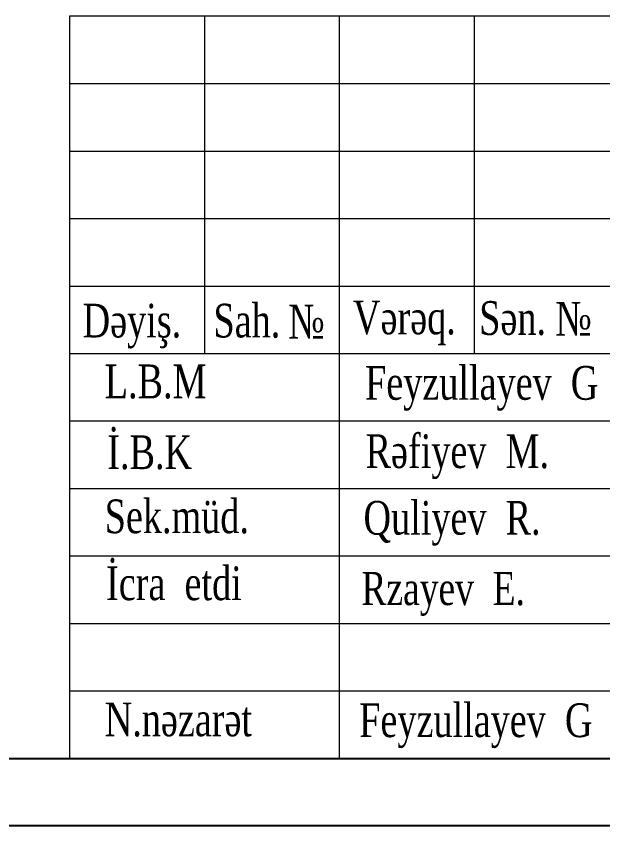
# Model space of a CAD drawing. Header units: millimetres. Extents: x -149347 to 251215, y -2929184 to -2541447.
# Drawn here: x 171788 to 175975, y -2692807 to -2687032 of the extents above; entities that cross this region are included whole.
import ezdxf

# ---------------------------------------------------------------- set-up
doc = ezdxf.new("R2010")
doc.units = ezdxf.units.MM
doc.styles.add('400', font='times.ttf', dxfattribs={"width": 0.75, "height": 300})

# ---------------------------------------------------------------- blocks, each defined once
blk = doc.blocks.new('mekteb')
at = {"linetype": 'Continuous', "lineweight": 15}
for p, q in [((121843.4, -1843866.5), (121843.4, -1846366.5)), ((122843.3, -1843866.5), (122843.3, -1849366.4)), ((123843.3, -1843866.5), (123843.3, -1846366.5)), ((120843.4, -1844366.5), (127343.3, -1844366.5)), ((120843.4, -1844866.5), (139343.2, -1844866.5)), ((120843.4, -1845366.5), (127343.3, -1845366.5)), ((120843.4, -1845866.5), (127343.3, -1845866.5)), ((120843.4, -1846366.5), (139343.2, -1846366.5)), ((120843.4, -1846866.4), (127343.3, -1846866.4)), ((120843.4, -1847366.4), (127343.3, -1847366.4)), ((120843.4, -1847866.4), (139343.2, -1847866.4)), ((120843.4, -1848366.4), (127343.3, -1848366.4)), ((120843.4, -1848866.4), (127343.3, -1848866.4)), ((120843.4, -1849366.4), (139343.2, -1849366.4))]:
    blk.add_line(p, q, dxfattribs=at)
at = {"color": 0, "lineweight": 25, "ltscale": 15}
blk.add_line((101643.2, -1849366.4), (139343.2, -1849366.4), dxfattribs=at)
at = {"color": 0, "lineweight": 25}
blk.add_line((139843.2, -1849866.4), (99643.1, -1849866.4), dxfattribs=at)
at = {"linetype": 'Continuous', "lineweight": 15}
blk.add_lwpolyline([(120843.4, -1849366.4), (139343.2, -1849366.4), (139343.2, -1843866.5), (120843.4, -1843866.5)], close=True, dxfattribs=at)
at = {"lineweight": 25, "ltscale": 15, "style": '400', "width": 0.75}
for s, p in [('Vərəq.', (122945.4, -1846223.7)), ('Sən.', (123881.9, -1846228)), ('№', (124445.9, -1846234.2))]:
    blk.add_text(s, height=250, dxfattribs=at).set_placement(p)
at = {"lineweight": 25, "ltscale": 15, "attachment_point": 1, "style": '400'}
for s, insert, char_height, width in [('D{\\fTimes New Roman|b0|i0|c238|p18;əyiş.}', (120940.5, -1845997.3), 249.995, 6178.565), ('{\\fTimes New Roman|b0|i0|c238|p18; Sah.}', (121840.2, -1845997.3), 249.995, 6178.565), ('№ ', (122465.5, -1846005.3), 250, 6178.565), ('{\\fTimes New Roman|b0|i0|c238|p18;L}.{\\fTimes New Roman|b0|i0|c238|p18;B}.М', (121104.5, -1846447.7), 249.995, 7544.035), ('{\\fTimes New Roman|b0|i0|c238|p18;Feyzullayev  G}', (123035.2, -1846458.8), 249.993, 7543.966), ('{\\fTimes New Roman|b0|i0|c238|p18;İ.B.K}', (121123.3, -1846972.8), 249.995, 7544.035), ('{\\fTimes New Roman|b0|i0|c238|p18;Rəfiyev  M.}', (123039.1, -1846965), 249.995, 7544.035), ('{\\fTimes New Roman|b0|i0|c238|p18;Sek}.{\\fTimes New Roman|b0|i0|c238|p18;müd.}', (121104.5, -1847447.7), 249.995, 7544.035), ('{\\fTimes New Roman|b0|i0|c238|p18;Quliyev  R.}', (123023.6, -1847458.8), 249.993, 7543.966), ('{\\fTimes New Roman|b0|i0|c238|p18;İcra  etdi}', (121114.8, -1847944), 249.995, 7544.035), ('{\\fTimes New Roman|b0|i0|c238|p18;Rzayev  E.}', (123008.3, -1847984.9), 245.517, 7408.9), ('{\\fTimes New Roman|b0|i0|c238|p18;Feyzullayev  G}', (122991.7, -1848958.8), 249.993, 7543.966), ('{\\fTimes New Roman|b0|i0|c238|p18;N.nəzarət}', (121104.5, -1848952.7), 249.995, 7544.035)]:
    blk.add_mtext(s, dxfattribs=dict(at, insert=insert, char_height=char_height, width=width))

msp = doc.modelspace()

# ---------------------------------------------------------------- block references
at = {"color": 7, "lineweight": 15, "xscale": 0.9625013197857314, "yscale": 0.9625013197857314, "zscale": 0.9625013197857314}
msp.add_blockref('mekteb', (55856.83516, -912308.31431), dxfattribs=at)

doc.saveas('drawing.dxf')
